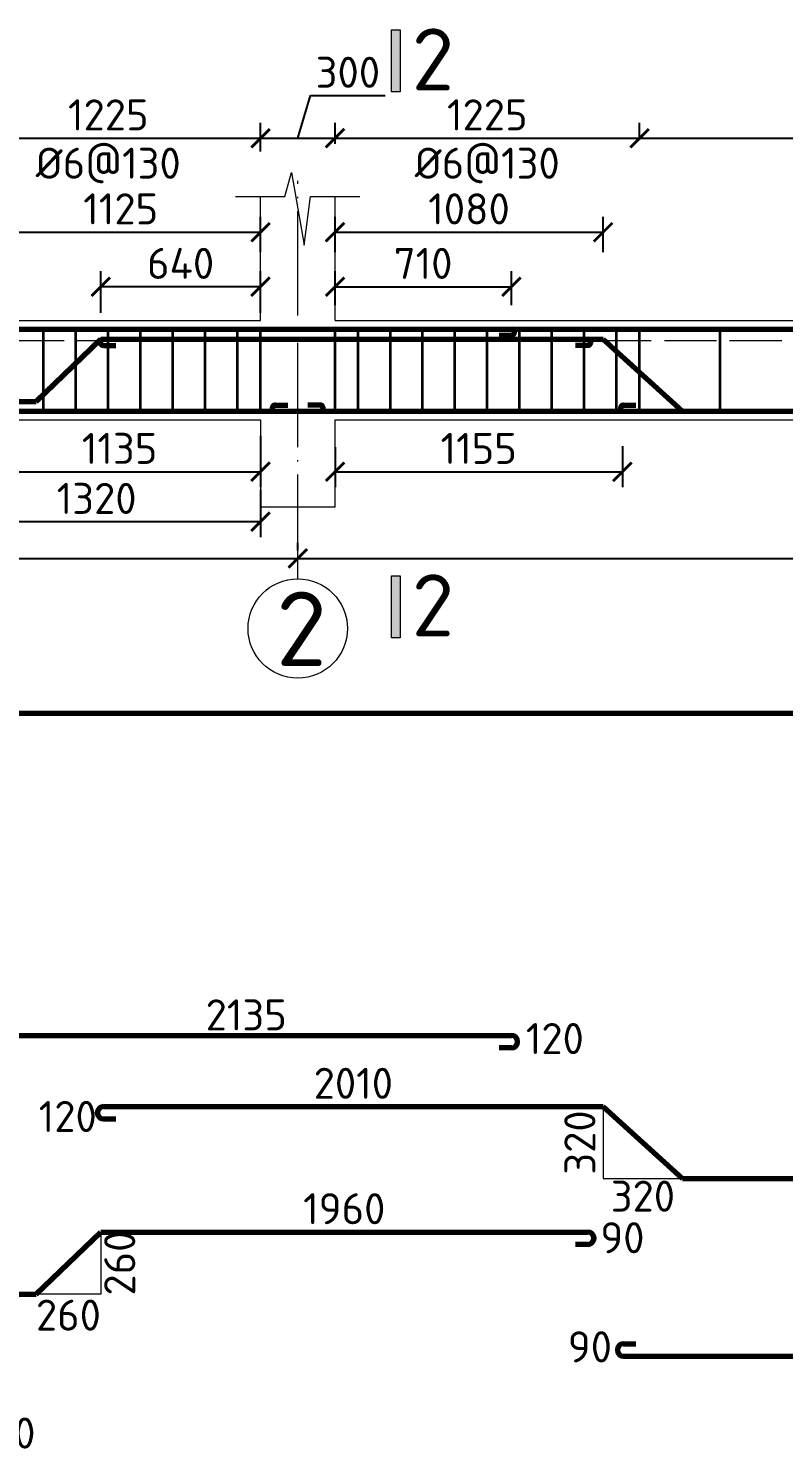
# Model space of a CAD drawing. Header units: millimetres. Extents: x 0 to 4970, y -594 to 1412.
# Drawn here: x 2495 to 2555.8, y 322.1 to 436.4 of the extents above; entities that cross this region are included whole.
import ezdxf

# ---------------------------------------------------------------- set-up
doc = ezdxf.new("R2010")
doc.units = ezdxf.units.MM
doc.header["$LTSCALE"] = 0.35
doc.header["$PDMODE"] = 3
doc.linetypes.add('ACAD_ISO02W100', pattern=[15, 12, -3])
doc.linetypes.add('ACAD_ISO04W100', pattern=[30, 24, -3, 0, -3])
doc.layers.get('0').update_dxf_attribs({"lineweight": 50})
for name, color, linetype, lineweight in [('Cot Dai', 7, 'Continuous', 35), ('Cot thep', 2, 'Continuous', 70), ('Cotthepcat', 3, 'Continuous', 70), ('Duong Bao', 6, 'Continuous', 18), ('Kich Thuoc', 1, 'Continuous', 20), ('Ky Hieu', 4, 'Continuous', 20), ('Net Khuat', 5, 'ACAD_ISO02W100', 20), ('NetCat', 7, 'Continuous', 20), ('Text', 40, 'Continuous', 20), ('Truc', 3, 'ACAD_ISO04W100', 20)]:
    doc.layers.add(name, color=color, linetype=linetype, lineweight=lineweight)
doc.styles.get("Standard").update_dxf_attribs({"font": 'isocpeur.ttf'})
doc.dimstyles.new('Dim50', dxfattribs={"dimtxt": 2.5, "dimasz": 1.5, "dimexe": 1.25, "dimexo": 0.625, "dimtad": 1, "dimlfac": 50, "dimtxsty": 'Standard', "dimblk": 'ARCHTICK', "dimcen": 2.5, "dimadec": 0, "dimazin": 0, "dimtfac": 1, "dimtmove": 0, "dimatfit": 3, "dimfxl": 1, "dimarcsym": 0})
doc.dimstyles.new('Dim50KT', dxfattribs={"dimtxt": 2.5, "dimasz": 1.5, "dimexe": 1.25, "dimexo": 0.625, "dimtad": 1, "dimlfac": 50, "dimtxsty": 'Standard', "dimblk": 'ARCHTICK', "dimcen": 2.5, "dimse1": 1, "dimse2": 1, "dimsd1": 1, "dimsd2": 1, "dimadec": 0, "dimazin": 0, "dimtfac": 1, "dimtmove": 0, "dimatfit": 3, "dimfxl": 1, "dimarcsym": 0})

# ---------------------------------------------------------------- blocks, each defined once
blk = doc.blocks.new('_ArchTick')
at = {"color": 0, "linetype": 'ByBlock', "const_width": 0.15}
blk.add_lwpolyline([(-0.5, -0.5), (0.5, 0.5)], dxfattribs=at)
blk = doc.blocks.new('*D1162')
at = {"layer": 'Defpoints', "color": 0}
for p in [(2412.69, 393.75), (2516.69, 393.75), (2516.69, 393.75)]:
    blk.add_point(p, dxfattribs=at)
at = {"layer": 'Kich Thuoc', "color": 0, "lineweight": -2}
for p, q in [((2412.69, 394.38), (2412.69, 395)), ((2516.69, 394.38), (2516.69, 395)), ((2412.69, 393.75), (2516.69, 393.75))]:
    blk.add_line(p, q, dxfattribs=at)
at = {"layer": 'Kich Thuoc', "color": 0, "lineweight": -2, "xscale": 1.5, "yscale": 1.5, "zscale": 1.5, "rotation": 180}
blk.add_blockref('_ArchTick', (2412.69, 393.75), dxfattribs=at)
at = {"layer": 'Kich Thuoc', "color": 0, "lineweight": -2, "xscale": 1.5, "yscale": 1.5, "zscale": 1.5}
blk.add_blockref('_ArchTick', (2516.69, 393.75), dxfattribs=at)
at = {"layer": 'Kich Thuoc', "color": 0, "insert": (2464.69, 395.63), "char_height": 2.5, "attachment_point": 5}
blk.add_mtext('5200', dxfattribs=at)
blk = doc.blocks.new('*D1163')
at = {"layer": 'Defpoints', "color": 0}
for p in [(2516.69, 393.75), (2620.69, 393.75), (2620.69, 393.75)]:
    blk.add_point(p, dxfattribs=at)
at = {"layer": 'Kich Thuoc', "color": 0, "lineweight": -2}
for p, q in [((2516.69, 394.38), (2516.69, 395)), ((2620.69, 394.38), (2620.69, 395)), ((2516.69, 393.75), (2620.69, 393.75))]:
    blk.add_line(p, q, dxfattribs=at)
at = {"layer": 'Kich Thuoc', "color": 0, "lineweight": -2, "xscale": 1.5, "yscale": 1.5, "zscale": 1.5, "rotation": 180}
blk.add_blockref('_ArchTick', (2516.69, 393.75), dxfattribs=at)
at = {"layer": 'Kich Thuoc', "color": 0, "lineweight": -2, "xscale": 1.5, "yscale": 1.5, "zscale": 1.5}
blk.add_blockref('_ArchTick', (2620.69, 393.75), dxfattribs=at)
at = {"layer": 'Kich Thuoc', "color": 0, "insert": (2568.69, 395.63), "char_height": 2.5, "attachment_point": 5}
blk.add_mtext('5200', dxfattribs=at)
blk = doc.blocks.new('*D1167')
at = {"layer": 'Defpoints', "color": 0}
for p in [(2513.69, 427.59), (2513.69, 425.9), (2489.19, 425.27)]:
    blk.add_point(p, dxfattribs=at)
at = {"layer": 'Kich Thuoc', "color": 0, "lineweight": -2}
for p, q in [((2489.19, 425.9), (2489.19, 428.84)), ((2513.69, 426.52), (2513.69, 428.84)), ((2489.19, 427.59), (2513.69, 427.59))]:
    blk.add_line(p, q, dxfattribs=at)
at = {"layer": 'Kich Thuoc', "color": 0, "lineweight": -2, "xscale": 1.5, "yscale": 1.5, "zscale": 1.5, "rotation": 180}
blk.add_blockref('_ArchTick', (2489.19, 427.59), dxfattribs=at)
at = {"layer": 'Kich Thuoc', "color": 0, "lineweight": -2, "xscale": 1.5, "yscale": 1.5, "zscale": 1.5}
blk.add_blockref('_ArchTick', (2513.69, 427.59), dxfattribs=at)
at = {"layer": 'Kich Thuoc', "color": 0, "insert": (2501.44, 429.47), "char_height": 2.5, "attachment_point": 5}
blk.add_mtext('1225', dxfattribs=at)
blk = doc.blocks.new('*D1168')
at = {"layer": 'Defpoints', "color": 0}
for p in [(2519.69, 427.59), (2513.69, 425.9), (2519.69, 426.52)]:
    blk.add_point(p, dxfattribs=at)
at = {"layer": 'Kich Thuoc', "color": 0, "lineweight": -2}
for p, q in [((2516.69, 427.59), (2517.72, 431.03)), ((2517.72, 431.03), (2523.72, 431.03)), ((2513.69, 426.52), (2513.69, 428.84)), ((2519.69, 427.15), (2519.69, 428.84)), ((2513.69, 427.59), (2519.69, 427.59))]:
    blk.add_line(p, q, dxfattribs=at)
at = {"layer": 'Kich Thuoc', "color": 0, "lineweight": -2, "xscale": 1.5, "yscale": 1.5, "zscale": 1.5, "rotation": 180}
blk.add_blockref('_ArchTick', (2513.69, 427.59), dxfattribs=at)
at = {"layer": 'Kich Thuoc', "color": 0, "lineweight": -2, "xscale": 1.5, "yscale": 1.5, "zscale": 1.5}
blk.add_blockref('_ArchTick', (2519.69, 427.59), dxfattribs=at)
at = {"layer": 'Kich Thuoc', "color": 0, "insert": (2520.72, 432.9), "char_height": 2.5, "attachment_point": 5}
blk.add_mtext('300', dxfattribs=at)
blk = doc.blocks.new('*D1169')
at = {"layer": 'Defpoints', "color": 0}
for p in [(2544.19, 427.59), (2544.19, 426.84), (2519.69, 426.52)]:
    blk.add_point(p, dxfattribs=at)
at = {"layer": 'Kich Thuoc', "color": 0, "lineweight": -2}
for p, q in [((2519.69, 427.15), (2519.69, 428.84)), ((2544.19, 427.47), (2544.19, 428.84)), ((2519.69, 427.59), (2544.19, 427.59))]:
    blk.add_line(p, q, dxfattribs=at)
at = {"layer": 'Kich Thuoc', "color": 0, "lineweight": -2, "xscale": 1.5, "yscale": 1.5, "zscale": 1.5, "rotation": 180}
blk.add_blockref('_ArchTick', (2519.69, 427.59), dxfattribs=at)
at = {"layer": 'Kich Thuoc', "color": 0, "lineweight": -2, "xscale": 1.5, "yscale": 1.5, "zscale": 1.5}
blk.add_blockref('_ArchTick', (2544.19, 427.59), dxfattribs=at)
at = {"layer": 'Kich Thuoc', "color": 0, "insert": (2531.94, 429.47), "char_height": 2.5, "attachment_point": 5}
blk.add_mtext('1225', dxfattribs=at)
blk = doc.blocks.new('*D1170')
at = {"layer": 'Defpoints', "color": 0}
for p in [(2544.19, 426.84), (2593.19, 427.59), (2593.19, 424.88)]:
    blk.add_point(p, dxfattribs=at)
at = {"layer": 'Kich Thuoc', "color": 0, "lineweight": -2}
for p, q in [((2544.19, 427.47), (2544.19, 428.84)), ((2593.19, 425.5), (2593.19, 428.84)), ((2544.19, 427.59), (2593.19, 427.59))]:
    blk.add_line(p, q, dxfattribs=at)
at = {"layer": 'Kich Thuoc', "color": 0, "lineweight": -2, "xscale": 1.5, "yscale": 1.5, "zscale": 1.5, "rotation": 180}
blk.add_blockref('_ArchTick', (2544.19, 427.59), dxfattribs=at)
at = {"layer": 'Kich Thuoc', "color": 0, "lineweight": -2, "xscale": 1.5, "yscale": 1.5, "zscale": 1.5}
blk.add_blockref('_ArchTick', (2593.19, 427.59), dxfattribs=at)
at = {"layer": 'Kich Thuoc', "color": 0, "insert": (2568.69, 429.47), "char_height": 2.5, "attachment_point": 5}
blk.add_mtext('2450', dxfattribs=at)
blk = doc.blocks.new('*D1217')
at = {"layer": 'Defpoints', "color": 0}
for p in [(2500.83, 415.63), (2500.83, 412.9), (2513.69, 412.9)]:
    blk.add_point(p, dxfattribs=at)
at = {"layer": 'Kich Thuoc', "color": 0, "lineweight": -2}
for p, q in [((2500.83, 413.53), (2500.83, 416.88)), ((2513.69, 413.53), (2513.69, 416.88)), ((2513.69, 415.63), (2500.83, 415.63))]:
    blk.add_line(p, q, dxfattribs=at)
at = {"layer": 'Kich Thuoc', "color": 0, "lineweight": -2, "xscale": 1.5, "yscale": 1.5, "zscale": 1.5, "rotation": 180}
blk.add_blockref('_ArchTick', (2500.83, 415.63), dxfattribs=at)
at = {"layer": 'Kich Thuoc', "color": 0, "lineweight": -2, "xscale": 1.5, "yscale": 1.5, "zscale": 1.5}
blk.add_blockref('_ArchTick', (2513.69, 415.63), dxfattribs=at)
at = {"layer": 'Kich Thuoc', "color": 0, "insert": (2507.26, 417.51), "char_height": 2.5, "attachment_point": 5}
blk.add_mtext('640', dxfattribs=at)
blk = doc.blocks.new('*D1174')
at = {"layer": 'Defpoints', "color": 0}
for p in [(2491.02, 404.06), (2513.69, 404.25), (2513.69, 400.73)]:
    blk.add_point(p, dxfattribs=at)
at = {"layer": 'Kich Thuoc', "color": 0, "lineweight": -2}
for p, q in [((2491.02, 403.44), (2491.02, 399.48)), ((2513.69, 403.63), (2513.69, 399.48)), ((2491.02, 400.73), (2513.69, 400.73))]:
    blk.add_line(p, q, dxfattribs=at)
at = {"layer": 'Kich Thuoc', "color": 0, "lineweight": -2, "xscale": 1.5, "yscale": 1.5, "zscale": 1.5, "rotation": 180}
blk.add_blockref('_ArchTick', (2491.02, 400.73), dxfattribs=at)
at = {"layer": 'Kich Thuoc', "color": 0, "lineweight": -2, "xscale": 1.5, "yscale": 1.5, "zscale": 1.5}
blk.add_blockref('_ArchTick', (2513.69, 400.73), dxfattribs=at)
at = {"layer": 'Kich Thuoc', "color": 0, "insert": (2502.35, 402.61), "char_height": 2.5, "attachment_point": 5}
blk.add_mtext('1135', dxfattribs=at)
blk = doc.blocks.new('*D1175')
at = {"layer": 'Defpoints', "color": 0}
for p in [(2519.69, 403.33), (2542.81, 403.41), (2542.81, 400.73)]:
    blk.add_point(p, dxfattribs=at)
at = {"layer": 'Kich Thuoc', "color": 0, "lineweight": -2}
for p, q in [((2519.69, 402.71), (2519.69, 399.48)), ((2542.81, 402.78), (2542.81, 399.48)), ((2519.69, 400.73), (2542.81, 400.73))]:
    blk.add_line(p, q, dxfattribs=at)
at = {"layer": 'Kich Thuoc', "color": 0, "lineweight": -2, "xscale": 1.5, "yscale": 1.5, "zscale": 1.5, "rotation": 180}
blk.add_blockref('_ArchTick', (2519.69, 400.73), dxfattribs=at)
at = {"layer": 'Kich Thuoc', "color": 0, "lineweight": -2, "xscale": 1.5, "yscale": 1.5, "zscale": 1.5}
blk.add_blockref('_ArchTick', (2542.81, 400.73), dxfattribs=at)
at = {"layer": 'Kich Thuoc', "color": 0, "insert": (2531.25, 402.61), "char_height": 2.5, "attachment_point": 5}
blk.add_mtext('1155', dxfattribs=at)
blk = doc.blocks.new('*D1114')
at = {"layer": 'Defpoints', "color": 0}
for p in [(2513.69, 420.02), (2491.19, 417.65), (2513.69, 417.79)]:
    blk.add_point(p, dxfattribs=at)
at = {"layer": 'Kich Thuoc', "color": 0, "lineweight": -2}
for p, q in [((2491.19, 418.27), (2491.19, 421.27)), ((2513.69, 418.41), (2513.69, 421.27)), ((2491.19, 420.02), (2513.69, 420.02))]:
    blk.add_line(p, q, dxfattribs=at)
at = {"layer": 'Kich Thuoc', "color": 0, "lineweight": -2, "xscale": 1.5, "yscale": 1.5, "zscale": 1.5, "rotation": 180}
blk.add_blockref('_ArchTick', (2491.19, 420.02), dxfattribs=at)
at = {"layer": 'Kich Thuoc', "color": 0, "lineweight": -2, "xscale": 1.5, "yscale": 1.5, "zscale": 1.5}
blk.add_blockref('_ArchTick', (2513.69, 420.02), dxfattribs=at)
at = {"layer": 'Kich Thuoc', "color": 0, "insert": (2502.44, 421.9), "char_height": 2.5, "attachment_point": 5}
blk.add_mtext('1125', dxfattribs=at)
blk = doc.blocks.new('_None')
blk = doc.blocks.new('*D1115')
at = {"layer": 'Defpoints', "color": 0}
for p in [(2533.88, 415.63), (2519.69, 413.53), (2533.88, 413.53)]:
    blk.add_point(p, dxfattribs=at)
at = {"layer": 'Kich Thuoc', "color": 0, "lineweight": -2}
for p, q in [((2519.69, 414.15), (2519.69, 416.88)), ((2533.88, 414.15), (2533.88, 416.88)), ((2519.69, 415.63), (2533.88, 415.63))]:
    blk.add_line(p, q, dxfattribs=at)
at = {"layer": 'Kich Thuoc', "color": 0, "lineweight": -2, "xscale": 1.5, "yscale": 1.5, "zscale": 1.5, "rotation": 180}
blk.add_blockref('_ArchTick', (2519.69, 415.63), dxfattribs=at)
at = {"layer": 'Kich Thuoc', "color": 0, "lineweight": -2, "xscale": 1.5, "yscale": 1.5, "zscale": 1.5}
blk.add_blockref('_ArchTick', (2533.88, 415.63), dxfattribs=at)
at = {"layer": 'Kich Thuoc', "color": 0, "insert": (2526.78, 417.51), "char_height": 2.5, "attachment_point": 5}
blk.add_mtext('710', dxfattribs=at)
blk = doc.blocks.new('*D1116')
at = {"layer": 'Defpoints', "color": 0}
for p in [(2541.26, 420.02), (2519.69, 417.77), (2541.26, 417.77)]:
    blk.add_point(p, dxfattribs=at)
at = {"layer": 'Kich Thuoc', "color": 0, "lineweight": -2}
for p, q in [((2519.69, 418.4), (2519.69, 421.27)), ((2541.26, 418.4), (2541.26, 421.27)), ((2519.69, 420.02), (2541.26, 420.02))]:
    blk.add_line(p, q, dxfattribs=at)
at = {"layer": 'Kich Thuoc', "color": 0, "lineweight": -2, "xscale": 1.5, "yscale": 1.5, "zscale": 1.5, "rotation": 180}
blk.add_blockref('_ArchTick', (2519.69, 420.02), dxfattribs=at)
at = {"layer": 'Kich Thuoc', "color": 0, "lineweight": -2, "xscale": 1.5, "yscale": 1.5, "zscale": 1.5}
blk.add_blockref('_ArchTick', (2541.26, 420.02), dxfattribs=at)
at = {"layer": 'Kich Thuoc', "color": 0, "insert": (2530.47, 421.9), "char_height": 2.5, "attachment_point": 5}
blk.add_mtext('1080', dxfattribs=at)
blk = doc.blocks.new('*D1180')
at = {"layer": 'Defpoints', "color": 0}
for p in [(2491.19, 355.11), (2533.88, 355.11), (2533.88, 355.11)]:
    blk.add_point(p, dxfattribs=at)
at = {"layer": 'Kich Thuoc', "color": 0, "insert": (2512.54, 356.99), "char_height": 2.5, "attachment_point": 5}
blk.add_mtext('2135', dxfattribs=at)
blk = doc.blocks.new('*D1226')
at = {"layer": 'Defpoints', "color": 0}
for p in [(2495.63, 334.5), (2500.83, 334.5), (2495.63, 330.93)]:
    blk.add_point(p, dxfattribs=at)
at = {"layer": 'Kich Thuoc', "color": 0, "insert": (2498.23, 332.81), "char_height": 2.5, "attachment_point": 5}
blk.add_mtext('260', dxfattribs=at)
blk = doc.blocks.new('*D1182')
at = {"layer": 'Defpoints', "color": 0}
for p in [(2504.24, 339.5), (2504.24, 334.5), (2504.24, 334.5)]:
    blk.add_point(p, dxfattribs=at)
at = {"layer": 'Kich Thuoc', "color": 0, "insert": (2502.36, 337), "char_height": 2.5, "attachment_point": 5, "rotation": 90}
blk.add_mtext('260', dxfattribs=at)
blk = doc.blocks.new('*D1227')
at = {"layer": 'Defpoints', "color": 0}
for p in [(2425.25, 334.5), (2495.63, 334.5), (2495.63, 330.54)]:
    blk.add_point(p, dxfattribs=at)
at = {"layer": 'Kich Thuoc', "color": 0, "insert": (2460.44, 332.42), "char_height": 2.5, "attachment_point": 5}
blk.add_mtext('3520', dxfattribs=at)
blk = doc.blocks.new('*D1228')
at = {"layer": 'Defpoints', "color": 0}
for p in [(2500.83, 339.5), (2540.03, 339.5), (2540.03, 339.5)]:
    blk.add_point(p, dxfattribs=at)
at = {"layer": 'Kich Thuoc', "color": 0, "insert": (2520.43, 341.38), "char_height": 2.5, "attachment_point": 5}
blk.add_mtext('1960', dxfattribs=at)
blk = doc.blocks.new('*D1185')
at = {"layer": 'Defpoints', "color": 0}
for p in [(2542.91, 329.9), (2594.47, 329.9), (2594.47, 325.79)]:
    blk.add_point(p, dxfattribs=at)
at = {"layer": 'Kich Thuoc', "color": 0, "insert": (2568.69, 327.66), "char_height": 2.5, "attachment_point": 5}
blk.add_mtext('2580', dxfattribs=at)
blk = doc.blocks.new('*D1186')
at = {"layer": 'Defpoints', "color": 0}
for p in [(2547.66, 344.6), (2591.54, 344.6), (2591.54, 340.13)]:
    blk.add_point(p, dxfattribs=at)
at = {"layer": 'Kich Thuoc', "color": 0, "insert": (2569.6, 342.01), "char_height": 2.5, "attachment_point": 5}
blk.add_mtext('2195', dxfattribs=at)
blk = doc.blocks.new('*D1237')
at = {"layer": 'Defpoints', "color": 0}
for p in [(2501.05, 349.61), (2541.26, 349.61), (2541.26, 349.61)]:
    blk.add_point(p, dxfattribs=at)
at = {"layer": 'Kich Thuoc', "color": 0, "insert": (2521.16, 351.48), "char_height": 2.5, "attachment_point": 5}
blk.add_mtext('2010', dxfattribs=at)
blk = doc.blocks.new('*D1187')
at = {"layer": 'Defpoints', "color": 0}
for p in [(2541.26, 343.81), (2547.66, 343.81), (2541.26, 340.52)]:
    blk.add_point(p, dxfattribs=at)
at = {"layer": 'Kich Thuoc', "color": 0, "insert": (2544.46, 342.39), "char_height": 2.5, "attachment_point": 5}
blk.add_mtext('320', dxfattribs=at)
blk = doc.blocks.new('*D1188')
at = {"layer": 'Defpoints', "color": 0}
for p in [(2541.26, 349.61), (2541.26, 349.61), (2541.26, 343.81)]:
    blk.add_point(p, dxfattribs=at)
at = {"layer": 'Kich Thuoc', "color": 0, "insert": (2539.39, 346.71), "char_height": 2.5, "attachment_point": 5, "rotation": 90}
blk.add_mtext('320', dxfattribs=at)
blk = doc.blocks.new('*D1189')
at = {"layer": 'Defpoints', "color": 0}
for p in [(2460.49, 379.12), (2676.89, 379.12), (2676.89, 377.36)]:
    blk.add_point(p, dxfattribs=at)
at = {"layer": 'Kich Thuoc', "color": 0, "insert": (2568.69, 379.24), "char_height": 2.5, "attachment_point": 5}
blk.add_mtext('10820', dxfattribs=at)
blk = doc.blocks.new('*D1192')
at = {"layer": 'Defpoints', "color": 0}
for p in [(2487.31, 399.88), (2513.69, 399.88), (2513.69, 396.71)]:
    blk.add_point(p, dxfattribs=at)
at = {"layer": 'Kich Thuoc', "color": 0, "lineweight": -2}
for p, q in [((2487.31, 399.26), (2487.31, 395.46)), ((2513.69, 399.26), (2513.69, 395.46)), ((2487.31, 396.71), (2513.69, 396.71))]:
    blk.add_line(p, q, dxfattribs=at)
at = {"layer": 'Kich Thuoc', "color": 0, "lineweight": -2, "xscale": 1.5, "yscale": 1.5, "zscale": 1.5, "rotation": 180}
blk.add_blockref('_ArchTick', (2487.31, 396.71), dxfattribs=at)
at = {"layer": 'Kich Thuoc', "color": 0, "lineweight": -2, "xscale": 1.5, "yscale": 1.5, "zscale": 1.5}
blk.add_blockref('_ArchTick', (2513.69, 396.71), dxfattribs=at)
at = {"layer": 'Kich Thuoc', "color": 0, "insert": (2500.5, 398.58), "char_height": 2.5, "attachment_point": 5}
blk.add_mtext('1320', dxfattribs=at)

msp = doc.modelspace()

# ---------------------------------------------------------------- hatches: boundary and pattern name
at = {"layer": 'NetCat'}
h = msp.add_hatch(color=256, dxfattribs=at)
h.paths.add_polyline_path([(2524.232344, 436.313503), (2524.932344, 436.313503), (2524.932344, 431.313503), (2524.232344, 431.313503)])
edge = h.paths.add_edge_path(flags=17)
edge.add_line((2524.232344, 431.313503), (2524.232344, 436.313503))
h = msp.add_hatch(color=256, dxfattribs=at)
h.paths.add_polyline_path([(2524.232344, 392.352505), (2524.932344, 392.352505), (2524.932344, 387.352505), (2524.232344, 387.352505)])
edge = h.paths.add_edge_path(flags=17)
edge.add_line((2524.232344, 387.352505), (2524.232344, 392.352505))

# ---------------------------------------------------------------- linework, layer by layer
at = {"layer": 'Cot Dai'}
for p, q in [((2496.237385, 405.600186), (2496.237385, 412.200186)), ((2498.837385, 405.600186), (2498.837385, 412.200186)), ((2501.437385, 405.600186), (2501.437385, 412.200186)), ((2504.037385, 405.600186), (2504.037385, 412.200186)), ((2506.637385, 405.600186), (2506.637385, 412.200186)), ((2509.237385, 405.600186), (2509.237385, 412.200186)), ((2511.837385, 405.600186), (2511.837385, 412.200186)), ((2513.687385, 405.600186), (2513.687385, 412.200186)), ((2519.687385, 405.600186), (2519.687385, 412.200186)), ((2521.537385, 405.600186), (2521.537385, 412.200186)), ((2524.137385, 405.600186), (2524.137385, 412.200186)), ((2526.737385, 405.600186), (2526.737385, 412.200186)), ((2529.337385, 405.600186), (2529.337385, 412.200186)), ((2531.937385, 405.600186), (2531.937385, 412.200186)), ((2534.537385, 405.600186), (2534.537385, 412.200186)), ((2537.137385, 405.600186), (2537.137385, 412.200186)), ((2539.737385, 405.600186), (2539.737385, 412.200186)), ((2542.337385, 405.600186), (2542.337385, 412.200186)), ((2544.187385, 405.600186), (2544.187385, 412.200186)), ((2550.687385, 405.600186), (2550.687385, 412.200186))]:
    msp.add_line(p, q, dxfattribs=at)
at = {"layer": 'Cot thep'}
for p, q in [((2461.487385, 412.200186), (2672.687385, 412.200186)), ((2495.63138, 406.400186), (2500.83138, 411.400186)), ((2500.83138, 411.400186), (2538.947189, 411.400186)), ((2501.049329, 411.400186), (2541.261768, 411.400186)), ((2541.261768, 411.400186), (2547.661768, 405.600186)), ((2425.248426, 406.400186), (2495.63138, 406.400186)), ((2514.887385, 406.100186), (2515.887385, 406.100186)), ((2514.887385, 406.100186), (2515.887385, 406.100186)), ((2518.487385, 406.100186), (2517.487385, 406.100186)), ((2410.587385, 405.600186), (2519.687385, 405.600186)), ((2514.887385, 405.600186), (2622.487385, 405.600186)), ((2460.487385, 381.284687), (2676.887385, 381.284687)), ((2491.189258, 355.330708), (2533.881748, 355.330708)), ((2501.049329, 349.607491), (2541.261768, 349.607491)), ((2541.261768, 349.607491), (2547.661768, 343.807491)), ((2547.661768, 343.807491), (2591.539792, 343.807491)), ((2495.63138, 334.502834), (2500.83138, 339.502834)), ((2500.83138, 339.502834), (2540.028071, 339.502834)), ((2425.248426, 334.502834), (2495.63138, 334.502834)), ((2542.906577, 329.502791), (2594.468193, 329.502791))]:
    msp.add_line(p, q, dxfattribs=at)
for centre, start, end in [((2514.887385, 405.850186), 90, 270), ((2518.487385, 405.850186), 270, 90)]:
    msp.add_arc(centre, 0.25, start, end, dxfattribs=at)
at = {"layer": 'Cotthepcat'}
for p, q in [((2501.049329, 410.900186), (2502.049329, 410.900186)), ((2533.881748, 411.700186), (2532.881748, 411.700186)), ((2540.028071, 410.900186), (2539.028071, 410.900186)), ((2542.906577, 406.100186), (2543.906577, 406.100186)), ((2533.881748, 354.330708), (2532.881748, 354.330708)), ((2501.049329, 348.607491), (2502.049329, 348.607491)), ((2540.028071, 338.502834), (2539.028071, 338.502834)), ((2542.906577, 330.502791), (2543.906577, 330.502791))]:
    msp.add_line(p, q, dxfattribs=at)
for centre, radius, start, end in [((2533.881748, 411.950186), 0.25, 270, 90), ((2501.049329, 411.150186), 0.25, 90, 270), ((2540.028071, 411.150186), 0.25, 270, 90), ((2542.906577, 405.850186), 0.25, 90, 270), ((2533.881748, 354.830708), 0.5, 270, 90), ((2501.049329, 349.107491), 0.5, 90, 270), ((2540.028071, 339.002834), 0.5, 270, 90), ((2542.906577, 330.002791), 0.5, 90, 270)]:
    msp.add_arc(centre, radius, start, end, dxfattribs=at)
at = {"layer": 'Duong Bao'}
for p, q in [((2513.687385, 412.900186), (2513.687385, 422.900186)), ((2519.687385, 412.900186), (2519.687385, 422.900186)), ((2415.687385, 412.900186), (2513.687385, 412.900186)), ((2519.687385, 412.900186), (2617.687385, 412.900186)), ((2415.687385, 404.900186), (2513.687385, 404.900186)), ((2513.687385, 404.900186), (2513.687385, 397.900186)), ((2519.687385, 397.900186), (2519.687385, 404.900186)), ((2519.687385, 404.900186), (2617.687385, 404.900186)), ((2513.687385, 397.900186), (2519.687385, 397.900186))]:
    msp.add_line(p, q, dxfattribs=at)
at = {"layer": 'Kich Thuoc'}
for p, q in [((2541.261768, 349.607491), (2541.261768, 343.807491)), ((2541.261768, 343.807491), (2547.661768, 343.807491)), ((2500.83138, 339.502834), (2500.83138, 334.502834)), ((2500.83138, 334.502834), (2495.63138, 334.502834))]:
    msp.add_line(p, q, dxfattribs=at)
at = {"layer": 'Ky Hieu'}
msp.add_lwpolyline([(2511.687385, 422.900186), (2511.687385, 422.900186), (2515.652109, 422.900186), (2516.169747, 424.832037), (2517.205023, 418.968334), (2517.722661, 422.900186), (2521.687385, 422.900186), (2521.687385, 422.900186)], dxfattribs=at)
msp.add_circle((2516.687385, 388.108771), 4, dxfattribs=at)
at = {"layer": 'Net Khuat'}
msp.add_line((2409.687385, 411.300186), (2672.687385, 411.300186), dxfattribs=at)
at = {"layer": 'NetCat'}
for p, q in [((2524.232344, 431.313503), (2524.232344, 436.313503)), ((2524.232344, 431.313503), (2524.232344, 436.313503)), ((2524.232344, 387.352505), (2524.232344, 392.352505)), ((2524.232344, 387.352505), (2524.232344, 392.352505))]:
    msp.add_line(p, q, dxfattribs=at)
for points in [[(2524.232344, 436.313503), (2524.932344, 436.313503), (2524.932344, 431.313503), (2524.232344, 431.313503), (2524.232344, 436.313503)], [(2524.232344, 392.352505), (2524.932344, 392.352505), (2524.932344, 387.352505), (2524.232344, 387.352505), (2524.232344, 392.352505)]]:
    msp.add_lwpolyline(points, dxfattribs=at)
at = {"layer": 'Truc'}
msp.add_line((2516.687385, 392.108771), (2516.687385, 424.16454), dxfattribs=at)

# ---------------------------------------------------------------- texts
at = {"layer": 'Kich Thuoc', "color": 2}
msp.add_text('2', height=6, dxfattribs=at).set_placement((2514.937385, 385.077682))
at = {"layer": 'Kich Thuoc', "char_height": 2.5}
for s, insert, width, attachment_point in [('%%C6@130', (2501.437385, 425.394663), 24.5, 5), ('%%C6@130', (2531.937385, 425.394663), 24.5, 5), ('120', (2535.039193, 356.333332), 3.45107973, 1), ('120', (2495.84083, 350.057911), 3.45107973, 1), ('90', (2541.03562, 340.29296), 3.45107973, 1), ('90', (2541.974105, 331.506039), 3.45107973, 3), ('90', (2492.024931, 324.561354), 3.45107973, 1)]:
    msp.add_mtext(s, dxfattribs=dict(at, insert=insert, width=width, attachment_point=attachment_point))
at = {"layer": 'Text', "char_height": 5, "width": 11.43756339, "attachment_point": 1}
for insert in [(2525.855738, 436.433304), (2525.855738, 392.472307)]:
    msp.add_mtext('2', dxfattribs=dict(at, insert=insert))

# ---------------------------------------------------------------- dimensions: what is measured, and where the dimension line sits
at = {"layer": 'Kich Thuoc'}
for base, p1, p2, picture, middle in [((2519.687385, 427.591357), (2513.687385, 425.897348), (2519.687385, 426.522348), '*D1168', (2518.343635, 432.903857)), ((2513.687385, 427.591357), (2489.187385, 425.272348), (2513.687385, 425.897348), '*D1167', (2501.437385, 429.466357)), ((2544.187385, 427.591357), (2519.687385, 426.522348), (2544.187385, 426.841357), '*D1169', (2531.937385, 429.466357)), ((2593.187385, 427.591357), (2544.187385, 426.841357), (2593.187385, 424.876471), '*D1170', (2568.687385, 429.466357)), ((2620.687385, 393.75065), (2516.687385, 393.75065), (2620.687385, 393.75065), '*D1163', (2568.687385, 395.62565))]:
    dim = msp.add_linear_dim(base=base, p1=p1, p2=p2, dimstyle='Dim50', override={"dimtmove": 1}, dxfattribs=at)
    dim.commit()
    dim.dimension.update_dxf_attribs({"geometry": picture, "text_midpoint": middle})
for base, p1, p2, text, picture, middle in [((2513.687385, 420.021952), (2491.189258, 417.64582), (2513.687385, 417.788731), '1125', '*D1114', (2502.438321, 421.896952)), ((2541.261768, 420.021952), (2519.687385, 417.773569), (2541.261768, 417.773569), '1080', '*D1116', (2530.474576, 421.896952)), ((2533.881748, 415.6312), (2519.687385, 413.525186), (2533.881748, 413.525186), '710', '*D1115', (2526.784566, 417.5062))]:
    dim = msp.add_linear_dim(base=base, p1=p1, p2=p2, text=text, dimstyle='Dim50', override={"dimldrblk": 'None'}, dxfattribs=at)
    dim.commit()
    dim.dimension.update_dxf_attribs({"geometry": picture, "text_midpoint": middle})
for base, p1, p2, text, dimstyle, picture, middle in [((2500.83138, 415.6312), (2513.687385, 412.900186), (2500.83138, 412.900186), '640', 'Dim50', '*D1217', (2507.259382, 417.5062)), ((2513.687385, 400.733203), (2491.017383, 404.06198), (2513.687385, 404.253536), '1135', 'Dim50', '*D1174', (2502.352384, 402.608203)), ((2542.807587, 400.733203), (2519.687385, 403.330929), (2542.807587, 403.409763), '1155', 'Dim50', '*D1175', (2531.247486, 402.608203)), ((2513.687385, 396.706192), (2487.314743, 399.881633), (2513.687385, 399.881633), '1320', 'Dim50', '*D1192', (2500.501064, 398.581192)), ((2533.881748, 355.113097), (2491.189258, 355.113097), (2533.881748, 355.113097), '2135', 'Dim50KT', '*D1180', (2512.535503, 356.988097)), ((2541.261768, 349.607491), (2501.049329, 349.607491), (2541.261768, 349.607491), '2010', 'Dim50KT', '*D1237', (2521.155548, 351.482491)), ((2591.539792, 340.134553), (2547.661768, 344.6047), (2591.539792, 344.6047), '2195', 'Dim50KT', '*D1186', (2569.60078, 342.009553)), ((2540.028071, 339.502834), (2500.83138, 339.502834), (2540.028071, 339.502834), '1960', 'Dim50KT', '*D1228', (2520.429725, 341.377834)), ((2495.63138, 330.543576), (2425.248426, 334.502834), (2495.63138, 334.502834), '3520', 'Dim50KT', '*D1227', (2460.439903, 332.418576)), ((2594.468193, 325.785684), (2542.906577, 329.899057), (2594.468193, 329.899057), '2580', 'Dim50KT', '*D1185', (2568.687385, 327.660684))]:
    dim = msp.add_linear_dim(base=base, p1=p1, p2=p2, text=text, dimstyle=dimstyle, dxfattribs=at)
    dim.commit()
    dim.dimension.update_dxf_attribs({"geometry": picture, "text_midpoint": middle})
for base, p1, p2, dimstyle, picture, middle in [((2516.687385, 393.75065), (2412.687385, 393.75065), (2516.687385, 393.75065), 'Dim50', '*D1162', (2464.687385, 395.62565)), ((2676.887385, 377.363228), (2460.487385, 379.117504), (2676.887385, 379.117504), 'Dim50KT', '*D1189', (2568.687385, 379.238228))]:
    dim = msp.add_linear_dim(base=base, p1=p1, p2=p2, dimstyle=dimstyle, dxfattribs=at)
    dim.commit()
    dim.dimension.update_dxf_attribs({"geometry": picture, "text_midpoint": middle})
for base, p1, p2, text, picture, middle in [((2541.261768, 349.607491), (2541.261768, 343.807491), (2541.261768, 349.607491), '320', '*D1188', (2541.261768, 346.707491)), ((2504.235547, 334.502834), (2504.235547, 339.502834), (2504.235547, 334.502834), '260', '*D1182', (2504.235547, 337.002834))]:
    dim = msp.add_linear_dim(base=base, p1=p1, p2=p2, angle=90, text=text, dimstyle='Dim50KT', dxfattribs=at)
    dim.commit()
    dim.dimension.update_dxf_attribs({"geometry": picture, "text_midpoint": middle, "dimtype": 160})
dim = msp.add_linear_dim(base=(2541.261768, 340.516475), p1=(2547.661768, 343.807491), p2=(2541.261768, 343.807491), angle=180, dimstyle='Dim50KT', dxfattribs=at)
dim.commit()
dim.dimension.update_dxf_attribs({"geometry": '*D1187', "text_midpoint": (2544.461768, 342.391475)})
dim = msp.add_linear_dim(base=(2495.63138, 330.9338), p1=(2500.83138, 334.502834), p2=(2495.63138, 334.502834), angle=180, dimstyle='Dim50KT', dxfattribs=at)
dim.commit()
dim.dimension.update_dxf_attribs({"geometry": '*D1226', "text_midpoint": (2498.23138, 330.9338), "dimtype": 160})

doc.saveas('drawing.dxf')
